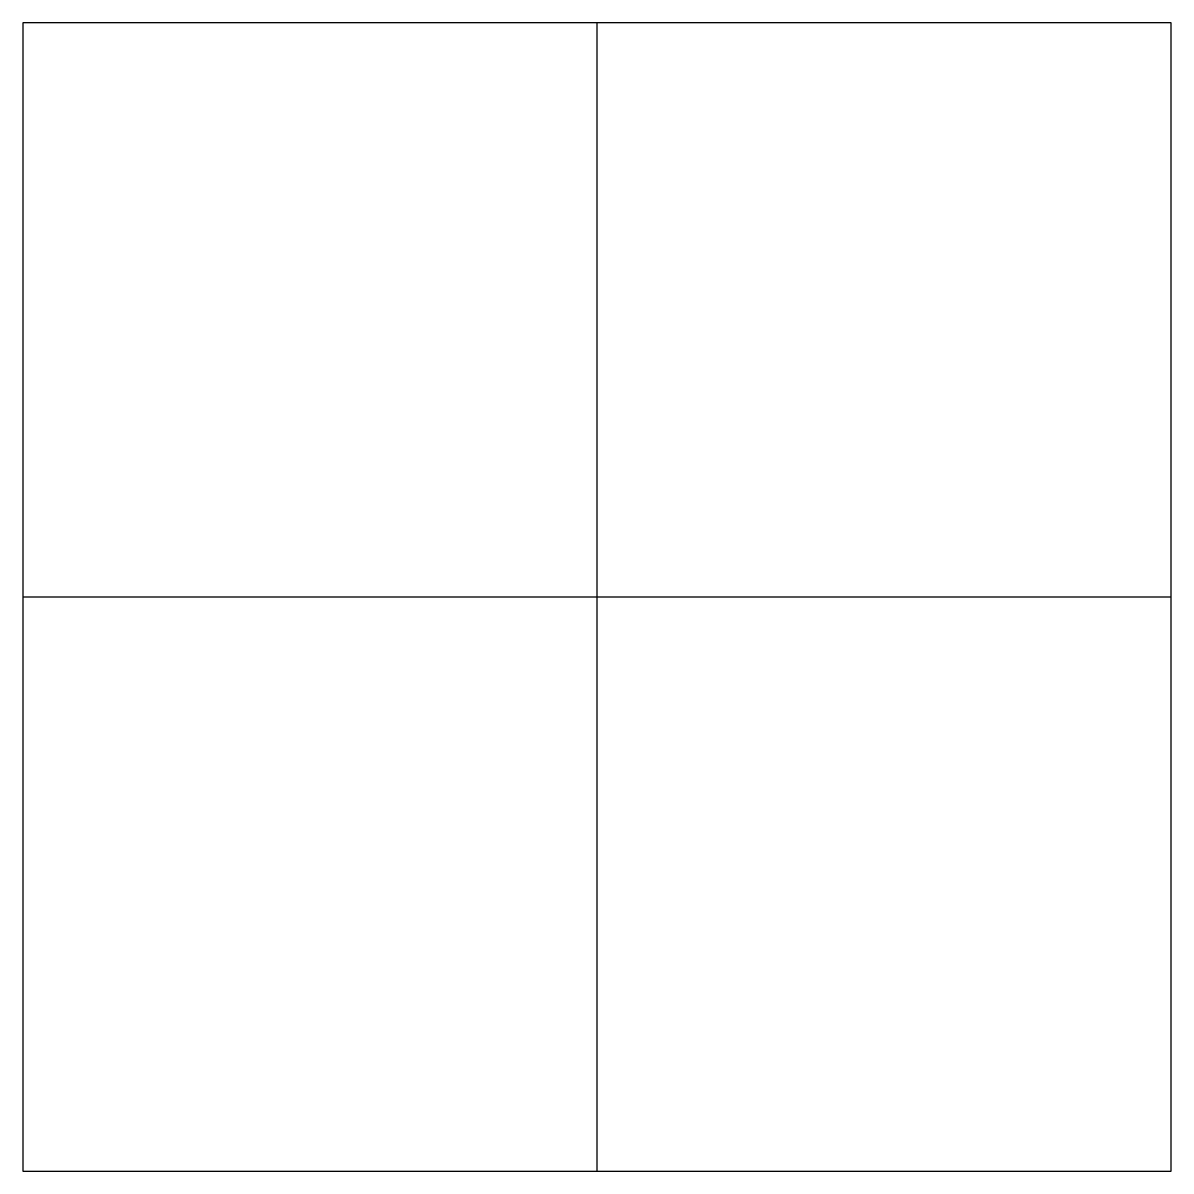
# Model space of a CAD drawing. Header units: millimetres. Extents: x 114.7 to 154.7, y -337.6 to -297.6.
import ezdxf

# ---------------------------------------------------------------- set-up
doc = ezdxf.new("R2010")
doc.units = ezdxf.units.MM
doc.layers.add('Default', color=7, linetype='Continuous')

msp = doc.modelspace()

# ---------------------------------------------------------------- linework, layer by layer
at = {"layer": 'Default'}
for p, q in [((134.731, -297.596), (134.731, -337.596)), ((114.731, -317.596), (154.731, -317.596))]:
    msp.add_line(p, q, dxfattribs=at)
msp.add_lwpolyline([(114.731, -337.596), (154.731, -337.596), (154.731, -297.596), (114.731, -297.596)], close=True, dxfattribs=at)

doc.saveas('drawing.dxf')
